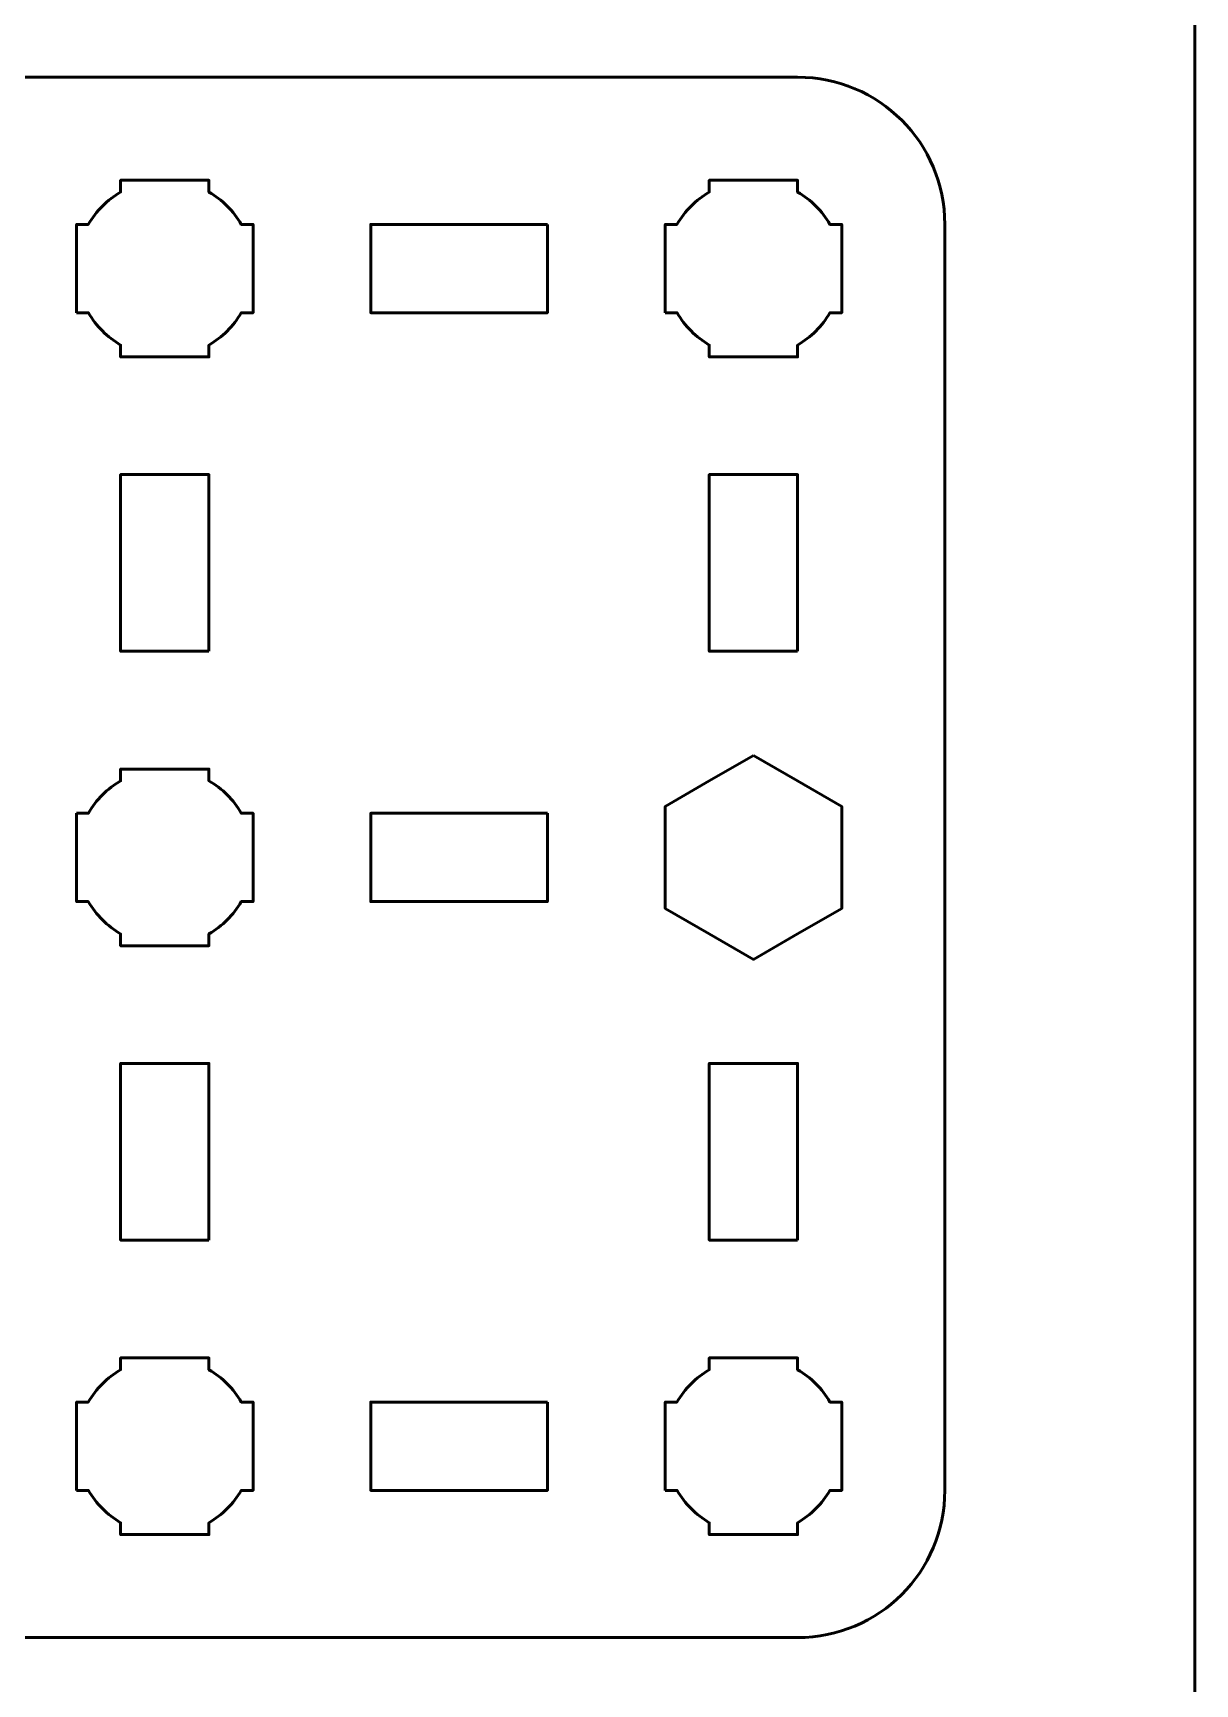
# Model space of a CAD drawing. Header units: centimetres. Extents: x -21 to 0, y -29.7 to 0.
# Drawn here: x -3.95 to 0, y -21.07 to -15.46 of the extents above; entities that cross this region are included whole.
import ezdxf

# ---------------------------------------------------------------- set-up
doc = ezdxf.new("R2010")
doc.units = ezdxf.units.CM
doc.header["$MEASUREMENT"] = 0
doc.layers.add('Layer 1', color=7, linetype='Continuous')

msp = doc.modelspace()

# ---------------------------------------------------------------- linework, layer by layer
at = {"layer": 'Layer 1', "color": 1, "lineweight": 53}
msp.add_open_spline([(-21.00003, -29.19995), (-21.00003, -29.19995), (-21.00003, -2.89992), (-21.00003, -2.89992), (-21.00003, -2.89992), (-21.00003, -2.81709), (-20.93286, -2.74992), (-20.85003, -2.74992), (-20.85003, -2.74992), (-20.7672, -2.74992), (-20.70003, -2.68275), (-20.70003, -2.59992), (-20.70003, -2.59992), (-20.70003, -2.51709), (-20.7672, -2.44992), (-20.85003, -2.44992), (-20.85003, -2.44992), (-20.93286, -2.44992), (-21.00003, -2.38275), (-21.00003, -2.29992), (-21.00003, -2.29992), (-21.00003, -2.21709), (-20.93286, -2.14992), (-20.85003, -2.14992), (-20.85003, -2.14992), (-20.7672, -2.14992), (-20.70003, -2.08275), (-20.70003, -1.99992), (-20.70003, -1.99992), (-20.70003, -1.91709), (-20.7672, -1.84992), (-20.85003, -1.84992), (-20.85003, -1.84992), (-20.93286, -1.84992), (-21.00003, -1.78275), (-21.00003, -1.69992), (-21.00003, -1.69992), (-21.00003, -1.61709), (-20.93286, -1.54992), (-20.85003, -1.54992), (-20.85003, -1.54992), (-20.7672, -1.54992), (-20.70003, -1.48275), (-20.70003, -1.39992), (-20.70003, -1.39992), (-20.70003, -1.31709), (-20.7672, -1.24992), (-20.85003, -1.24992), (-20.85003, -1.24992), (-20.93286, -1.24992), (-21.00003, -1.18275), (-21.00003, -1.09992), (-21.00003, -1.09992), (-21.00003, -1.09992), (-21.00003, -0.49992), (-21.00003, -0.49992), (-21.00003, -0.49992), (-21.00003, -0.22295), (-20.77694, 0.00004), (-20.49994, 0.00004), (-20.49994, 0.00004), (-20.49994, 0.00004), (-0.50008, 0.00004), (-0.50008, 0.00004), (-0.50008, 0.00004), (-0.22294, 0.00004), (0.00002, -0.22295), (0.00002, -0.49992), (0.00002, -0.49992), (0.00002, -0.49992), (0.00002, -29.19995), (0.00002, -29.19995), (0.00002, -29.19995), (0.00002, -29.47695), (-0.22294, -29.70004), (-0.50008, -29.70004), (-0.50008, -29.70004), (-0.50008, -29.70004), (-20.49994, -29.70004), (-20.49994, -29.70004), (-20.49994, -29.70004), (-20.77694, -29.70004), (-21.00003, -29.47695), (-21.00003, -29.19995)], degree=3, knots=[0, 0, 0, 0, 0.047619, 0.047619, 0.047619, 0.047619, 0.0952381, 0.0952381, 0.0952381, 0.0952381, 0.1428571, 0.1428571, 0.1428571, 0.1428571, 0.1904762, 0.1904762, 0.1904762, 0.1904762, 0.2380952, 0.2380952, 0.2380952, 0.2380952, 0.2857143, 0.2857143, 0.2857143, 0.2857143, 0.3333333, 0.3333333, 0.3333333, 0.3333333, 0.3809524, 0.3809524, 0.3809524, 0.3809524, 0.4285714, 0.4285714, 0.4285714, 0.4285714, 0.4761905, 0.4761905, 0.4761905, 0.4761905, 0.5238095, 0.5238095, 0.5238095, 0.5238095, 0.5714286, 0.5714286, 0.5714286, 0.5714286, 0.6190476, 0.6190476, 0.6190476, 0.6190476, 0.6666667, 0.6666667, 0.6666667, 0.6666667, 0.7142857, 0.7142857, 0.7142857, 0.7142857, 0.7619048, 0.7619048, 0.7619048, 0.7619048, 0.8095238, 0.8095238, 0.8095238, 0.8095238, 0.8571429, 0.8571429, 0.8571429, 0.8571429, 0.9047619, 0.9047619, 0.9047619, 0.9047619, 0.952381, 0.952381, 0.952381, 0.952381, 1, 1, 1, 1], dxfattribs=at)
at = {"layer": 'Layer 1', "color": 3, "lineweight": 53}
msp.add_open_spline([(-0.85004, -20.41233), (-0.85012, -20.68939), (-1.07319, -20.91227), (-1.35014, -20.91227), (-1.35014, -20.91227), (-4.11673, -20.91227), (-6.88335, -20.91227), (-9.64994, -20.91227), (-9.64994, -20.91227), (-9.92694, -20.91227), (-10.15004, -20.68918), (-10.15004, -20.41218), (-10.15004, -20.41218), (-10.15004, -20.41218), (-10.15004, -16.11232), (-10.15004, -16.11232), (-10.15004, -16.11232), (-10.15004, -15.83519), (-9.92694, -15.61223), (-9.64994, -15.61223), (-9.64994, -15.61223), (-6.88335, -15.61223), (-4.11673, -15.61223), (-1.35014, -15.61223), (-1.35014, -15.61223), (-1.07314, -15.61223), (-0.85004, -15.83532), (-0.85004, -16.11232), (-0.85004, -16.11232), (-0.85004, -16.11232), (-0.85004, -20.41233), (-0.85004, -20.41233)], degree=3, knots=[0, 0, 0, 0, 0.125, 0.125, 0.125, 0.125, 0.25, 0.25, 0.25, 0.25, 0.375, 0.375, 0.375, 0.375, 0.5, 0.5, 0.5, 0.5, 0.625, 0.625, 0.625, 0.625, 0.75, 0.75, 0.75, 0.75, 0.875, 0.875, 0.875, 0.875, 1, 1, 1, 1], dxfattribs=at)
at = {"layer": 'Layer 1', "lineweight": 53}
for points, knots in [([(-3.79999, -16.41232), (-3.79999, -16.41232), (-3.79999, -16.2638), (-3.79999, -16.2638), (-3.79999, -16.2638), (-3.79999, -16.2638), (-3.80001, -16.26225), (-3.80001, -16.26225), (-3.80001, -16.26225), (-3.80001, -16.26225), (-3.79999, -16.2607), (-3.79999, -16.2607), (-3.79999, -16.2607), (-3.79999, -16.2607), (-3.79999, -16.11232), (-3.79999, -16.11232), (-3.79999, -16.11232), (-3.79999, -16.11232), (-3.7599, -16.11232), (-3.7599, -16.11232), (-3.7599, -16.11232), (-3.73355, -16.06675), (-3.69555, -16.02877), (-3.65, -16.00241), (-3.65, -16.00241), (-3.65, -16.00241), (-3.65, -15.96232), (-3.65, -15.96232), (-3.65, -15.96232), (-3.65, -15.96232), (-3.50595, -15.96232), (-3.50595, -15.96232), (-3.50595, -15.96232), (-3.50595, -15.96232), (-3.50001, -15.96226), (-3.50001, -15.96226), (-3.50001, -15.96226), (-3.50001, -15.96226), (-3.49407, -15.96232), (-3.49407, -15.96232), (-3.49407, -15.96232), (-3.49407, -15.96232), (-3.35, -15.96232), (-3.35, -15.96232), (-3.35, -15.96232), (-3.35, -15.96232), (-3.35, -16.00239), (-3.35, -16.00239), (-3.35, -16.00239), (-3.30443, -16.02875), (-3.26644, -16.06674), (-3.2401, -16.11232), (-3.2401, -16.11232), (-3.2401, -16.11232), (-3.2, -16.11232), (-3.2, -16.11232), (-3.2, -16.11232), (-3.2, -16.11232), (-3.2, -16.41232), (-3.2, -16.41232), (-3.2, -16.41232), (-3.2, -16.41232), (-3.24019, -16.41232), (-3.24019, -16.41232), (-3.24019, -16.41232), (-3.26653, -16.45782), (-3.30449, -16.49576), (-3.35, -16.5221), (-3.35, -16.5221), (-3.35, -16.5221), (-3.35, -16.56231), (-3.35, -16.56231), (-3.35, -16.56231), (-3.35, -16.56231), (-3.65, -16.56231), (-3.65, -16.56231), (-3.65, -16.56231), (-3.65, -16.56231), (-3.65, -16.52208), (-3.65, -16.52208), (-3.65, -16.52208), (-3.6955, -16.49574), (-3.73346, -16.45781), (-3.7598, -16.41232), (-3.7598, -16.41232), (-3.7598, -16.41232), (-3.79999, -16.41232), (-3.79999, -16.41232)], [0, 0, 0, 0, 0.0454545, 0.0454545, 0.0454545, 0.0454545, 0.0909091, 0.0909091, 0.0909091, 0.0909091, 0.1363636, 0.1363636, 0.1363636, 0.1363636, 0.1818182, 0.1818182, 0.1818182, 0.1818182, 0.2272727, 0.2272727, 0.2272727, 0.2272727, 0.2727273, 0.2727273, 0.2727273, 0.2727273, 0.3181818, 0.3181818, 0.3181818, 0.3181818, 0.3636364, 0.3636364, 0.3636364, 0.3636364, 0.4090909, 0.4090909, 0.4090909, 0.4090909, 0.4545455, 0.4545455, 0.4545455, 0.4545455, 0.5, 0.5, 0.5, 0.5, 0.5454545, 0.5454545, 0.5454545, 0.5454545, 0.5909091, 0.5909091, 0.5909091, 0.5909091, 0.6363636, 0.6363636, 0.6363636, 0.6363636, 0.6818182, 0.6818182, 0.6818182, 0.6818182, 0.7272727, 0.7272727, 0.7272727, 0.7272727, 0.7727273, 0.7727273, 0.7727273, 0.7727273, 0.8181818, 0.8181818, 0.8181818, 0.8181818, 0.8636364, 0.8636364, 0.8636364, 0.8636364, 0.9090909, 0.9090909, 0.9090909, 0.9090909, 0.9545455, 0.9545455, 0.9545455, 0.9545455, 1, 1, 1, 1]), ([(-1.79999, -16.41232), (-1.79999, -16.41232), (-1.79999, -16.2638), (-1.79999, -16.2638), (-1.79999, -16.2638), (-1.79999, -16.2638), (-1.80001, -16.26225), (-1.80001, -16.26225), (-1.80001, -16.26225), (-1.80001, -16.26225), (-1.79999, -16.2607), (-1.79999, -16.2607), (-1.79999, -16.2607), (-1.79999, -16.2607), (-1.79999, -16.11232), (-1.79999, -16.11232), (-1.79999, -16.11232), (-1.79999, -16.11232), (-1.7599, -16.11232), (-1.7599, -16.11232), (-1.7599, -16.11232), (-1.73355, -16.06675), (-1.69555, -16.02877), (-1.65, -16.00241), (-1.65, -16.00241), (-1.65, -16.00241), (-1.65, -15.96232), (-1.65, -15.96232), (-1.65, -15.96232), (-1.65, -15.96232), (-1.50595, -15.96232), (-1.50595, -15.96232), (-1.50595, -15.96232), (-1.50595, -15.96232), (-1.50001, -15.96226), (-1.50001, -15.96226), (-1.50001, -15.96226), (-1.50001, -15.96226), (-1.49407, -15.96232), (-1.49407, -15.96232), (-1.49407, -15.96232), (-1.49407, -15.96232), (-1.35, -15.96232), (-1.35, -15.96232), (-1.35, -15.96232), (-1.35, -15.96232), (-1.35, -16.00239), (-1.35, -16.00239), (-1.35, -16.00239), (-1.30443, -16.02875), (-1.26644, -16.06674), (-1.2401, -16.11232), (-1.2401, -16.11232), (-1.2401, -16.11232), (-1.2, -16.11232), (-1.2, -16.11232), (-1.2, -16.11232), (-1.2, -16.11232), (-1.2, -16.41232), (-1.2, -16.41232), (-1.2, -16.41232), (-1.2, -16.41232), (-1.24019, -16.41232), (-1.24019, -16.41232), (-1.24019, -16.41232), (-1.26653, -16.45782), (-1.30449, -16.49576), (-1.35, -16.5221), (-1.35, -16.5221), (-1.35, -16.5221), (-1.35, -16.56231), (-1.35, -16.56231), (-1.35, -16.56231), (-1.35, -16.56231), (-1.65, -16.56231), (-1.65, -16.56231), (-1.65, -16.56231), (-1.65, -16.56231), (-1.65, -16.52208), (-1.65, -16.52208), (-1.65, -16.52208), (-1.6955, -16.49574), (-1.73346, -16.45781), (-1.7598, -16.41232), (-1.7598, -16.41232), (-1.7598, -16.41232), (-1.79999, -16.41232), (-1.79999, -16.41232)], [0, 0, 0, 0, 0.0454545, 0.0454545, 0.0454545, 0.0454545, 0.0909091, 0.0909091, 0.0909091, 0.0909091, 0.1363636, 0.1363636, 0.1363636, 0.1363636, 0.1818182, 0.1818182, 0.1818182, 0.1818182, 0.2272727, 0.2272727, 0.2272727, 0.2272727, 0.2727273, 0.2727273, 0.2727273, 0.2727273, 0.3181818, 0.3181818, 0.3181818, 0.3181818, 0.3636364, 0.3636364, 0.3636364, 0.3636364, 0.4090909, 0.4090909, 0.4090909, 0.4090909, 0.4545455, 0.4545455, 0.4545455, 0.4545455, 0.5, 0.5, 0.5, 0.5, 0.5454545, 0.5454545, 0.5454545, 0.5454545, 0.5909091, 0.5909091, 0.5909091, 0.5909091, 0.6363636, 0.6363636, 0.6363636, 0.6363636, 0.6818182, 0.6818182, 0.6818182, 0.6818182, 0.7272727, 0.7272727, 0.7272727, 0.7272727, 0.7727273, 0.7727273, 0.7727273, 0.7727273, 0.8181818, 0.8181818, 0.8181818, 0.8181818, 0.8636364, 0.8636364, 0.8636364, 0.8636364, 0.9090909, 0.9090909, 0.9090909, 0.9090909, 0.9545455, 0.9545455, 0.9545455, 0.9545455, 1, 1, 1, 1]), ([(-2.20009, -16.11232), (-2.20009, -16.11232), (-2.20009, -16.41233), (-2.20009, -16.41233), (-2.20009, -16.41233), (-2.20009, -16.41233), (-2.80008, -16.41233), (-2.80008, -16.41233), (-2.80008, -16.41233), (-2.80008, -16.41233), (-2.80008, -16.11232), (-2.80008, -16.11232), (-2.80008, -16.11232), (-2.80008, -16.11232), (-2.20009, -16.11232), (-2.20009, -16.11232)], [0, 0, 0, 0, 0.25, 0.25, 0.25, 0.25, 0.5, 0.5, 0.5, 0.5, 0.75, 0.75, 0.75, 0.75, 1, 1, 1, 1]), ([(-3.35009, -17.56232), (-3.35009, -17.56232), (-3.6501, -17.56232), (-3.6501, -17.56232), (-3.6501, -17.56232), (-3.6501, -17.56232), (-3.6501, -16.96233), (-3.6501, -16.96233), (-3.6501, -16.96233), (-3.6501, -16.96233), (-3.35009, -16.96233), (-3.35009, -16.96233), (-3.35009, -16.96233), (-3.35009, -16.96233), (-3.35009, -17.56232), (-3.35009, -17.56232)], [0, 0, 0, 0, 0.25, 0.25, 0.25, 0.25, 0.5, 0.5, 0.5, 0.5, 0.75, 0.75, 0.75, 0.75, 1, 1, 1, 1]), ([(-1.35009, -17.56232), (-1.35009, -17.56232), (-1.6501, -17.56232), (-1.6501, -17.56232), (-1.6501, -17.56232), (-1.6501, -17.56232), (-1.6501, -16.96233), (-1.6501, -16.96233), (-1.6501, -16.96233), (-1.6501, -16.96233), (-1.35009, -16.96233), (-1.35009, -16.96233), (-1.35009, -16.96233), (-1.35009, -16.96233), (-1.35009, -17.56232), (-1.35009, -17.56232)], [0, 0, 0, 0, 0.25, 0.25, 0.25, 0.25, 0.5, 0.5, 0.5, 0.5, 0.75, 0.75, 0.75, 0.75, 1, 1, 1, 1]), ([(-1.5, -17.91587), (-1.5, -17.91587), (-1.34999, -18.00247), (-1.34999, -18.00247), (-1.34999, -18.00247), (-1.34999, -18.00247), (-1.2, -18.08907), (-1.2, -18.08907), (-1.2, -18.08907), (-1.2, -18.08907), (-1.2, -18.26228), (-1.2, -18.26228), (-1.2, -18.26228), (-1.2, -18.26228), (-1.2, -18.43549), (-1.2, -18.43549), (-1.2, -18.43549), (-1.2, -18.43549), (-1.34999, -18.52209), (-1.34999, -18.52209), (-1.34999, -18.52209), (-1.34999, -18.52209), (-1.5, -18.60869), (-1.5, -18.60869), (-1.5, -18.60869), (-1.5, -18.60869), (-1.65001, -18.52209), (-1.65001, -18.52209), (-1.65001, -18.52209), (-1.65001, -18.52209), (-1.8, -18.43549), (-1.8, -18.43549), (-1.8, -18.43549), (-1.8, -18.43549), (-1.8, -18.26228), (-1.8, -18.26228), (-1.8, -18.26228), (-1.8, -18.26228), (-1.8, -18.08907), (-1.8, -18.08907), (-1.8, -18.08907), (-1.8, -18.08907), (-1.65001, -18.00247), (-1.65001, -18.00247), (-1.65001, -18.00247), (-1.65001, -18.00247), (-1.5, -17.91587), (-1.5, -17.91587)], [0, 0, 0, 0, 0.0833333, 0.0833333, 0.0833333, 0.0833333, 0.1666667, 0.1666667, 0.1666667, 0.1666667, 0.25, 0.25, 0.25, 0.25, 0.3333333, 0.3333333, 0.3333333, 0.3333333, 0.4166667, 0.4166667, 0.4166667, 0.4166667, 0.5, 0.5, 0.5, 0.5, 0.5833333, 0.5833333, 0.5833333, 0.5833333, 0.6666667, 0.6666667, 0.6666667, 0.6666667, 0.75, 0.75, 0.75, 0.75, 0.8333333, 0.8333333, 0.8333333, 0.8333333, 0.9166667, 0.9166667, 0.9166667, 0.9166667, 1, 1, 1, 1]), ([(-3.79999, -18.11225), (-3.79999, -18.11225), (-3.79999, -18.26077), (-3.79999, -18.26077), (-3.79999, -18.26077), (-3.79999, -18.26077), (-3.80001, -18.26232), (-3.80001, -18.26232), (-3.80001, -18.26232), (-3.80001, -18.26232), (-3.79999, -18.26387), (-3.79999, -18.26387), (-3.79999, -18.26387), (-3.79999, -18.26387), (-3.79999, -18.41225), (-3.79999, -18.41225), (-3.79999, -18.41225), (-3.79999, -18.41225), (-3.7599, -18.41225), (-3.7599, -18.41225), (-3.7599, -18.41225), (-3.73355, -18.45782), (-3.69555, -18.4958), (-3.65, -18.52216), (-3.65, -18.52216), (-3.65, -18.52216), (-3.65, -18.56225), (-3.65, -18.56225), (-3.65, -18.56225), (-3.65, -18.56225), (-3.50595, -18.56225), (-3.50595, -18.56225), (-3.50595, -18.56225), (-3.50595, -18.56225), (-3.50001, -18.56231), (-3.50001, -18.56231), (-3.50001, -18.56231), (-3.50001, -18.56231), (-3.49407, -18.56225), (-3.49407, -18.56225), (-3.49407, -18.56225), (-3.49407, -18.56225), (-3.35, -18.56225), (-3.35, -18.56225), (-3.35, -18.56225), (-3.35, -18.56225), (-3.35, -18.52218), (-3.35, -18.52218), (-3.35, -18.52218), (-3.30443, -18.49582), (-3.26644, -18.45783), (-3.2401, -18.41225), (-3.2401, -18.41225), (-3.2401, -18.41225), (-3.2, -18.41225), (-3.2, -18.41225), (-3.2, -18.41225), (-3.2, -18.41225), (-3.2, -18.11225), (-3.2, -18.11225), (-3.2, -18.11225), (-3.2, -18.11225), (-3.24019, -18.11225), (-3.24019, -18.11225), (-3.24019, -18.11225), (-3.26653, -18.06675), (-3.30449, -18.02881), (-3.35, -18.00247), (-3.35, -18.00247), (-3.35, -18.00247), (-3.35, -17.96226), (-3.35, -17.96226), (-3.35, -17.96226), (-3.35, -17.96226), (-3.65, -17.96226), (-3.65, -17.96226), (-3.65, -17.96226), (-3.65, -17.96226), (-3.65, -18.00249), (-3.65, -18.00249), (-3.65, -18.00249), (-3.6955, -18.02883), (-3.73346, -18.06676), (-3.7598, -18.11225), (-3.7598, -18.11225), (-3.7598, -18.11225), (-3.79999, -18.11225), (-3.79999, -18.11225)], [0, 0, 0, 0, 0.0454545, 0.0454545, 0.0454545, 0.0454545, 0.0909091, 0.0909091, 0.0909091, 0.0909091, 0.1363636, 0.1363636, 0.1363636, 0.1363636, 0.1818182, 0.1818182, 0.1818182, 0.1818182, 0.2272727, 0.2272727, 0.2272727, 0.2272727, 0.2727273, 0.2727273, 0.2727273, 0.2727273, 0.3181818, 0.3181818, 0.3181818, 0.3181818, 0.3636364, 0.3636364, 0.3636364, 0.3636364, 0.4090909, 0.4090909, 0.4090909, 0.4090909, 0.4545455, 0.4545455, 0.4545455, 0.4545455, 0.5, 0.5, 0.5, 0.5, 0.5454545, 0.5454545, 0.5454545, 0.5454545, 0.5909091, 0.5909091, 0.5909091, 0.5909091, 0.6363636, 0.6363636, 0.6363636, 0.6363636, 0.6818182, 0.6818182, 0.6818182, 0.6818182, 0.7272727, 0.7272727, 0.7272727, 0.7272727, 0.7727273, 0.7727273, 0.7727273, 0.7727273, 0.8181818, 0.8181818, 0.8181818, 0.8181818, 0.8636364, 0.8636364, 0.8636364, 0.8636364, 0.9090909, 0.9090909, 0.9090909, 0.9090909, 0.9545455, 0.9545455, 0.9545455, 0.9545455, 1, 1, 1, 1]), ([(-2.20009, -18.11232), (-2.20009, -18.11232), (-2.20009, -18.41233), (-2.20009, -18.41233), (-2.20009, -18.41233), (-2.20009, -18.41233), (-2.80008, -18.41233), (-2.80008, -18.41233), (-2.80008, -18.41233), (-2.80008, -18.41233), (-2.80008, -18.11232), (-2.80008, -18.11232), (-2.80008, -18.11232), (-2.80008, -18.11232), (-2.20009, -18.11232), (-2.20009, -18.11232)], [0, 0, 0, 0, 0.25, 0.25, 0.25, 0.25, 0.5, 0.5, 0.5, 0.5, 0.75, 0.75, 0.75, 0.75, 1, 1, 1, 1]), ([(-3.35009, -19.56232), (-3.35009, -19.56232), (-3.6501, -19.56232), (-3.6501, -19.56232), (-3.6501, -19.56232), (-3.6501, -19.56232), (-3.6501, -18.96233), (-3.6501, -18.96233), (-3.6501, -18.96233), (-3.6501, -18.96233), (-3.35009, -18.96233), (-3.35009, -18.96233), (-3.35009, -18.96233), (-3.35009, -18.96233), (-3.35009, -19.56232), (-3.35009, -19.56232)], [0, 0, 0, 0, 0.25, 0.25, 0.25, 0.25, 0.5, 0.5, 0.5, 0.5, 0.75, 0.75, 0.75, 0.75, 1, 1, 1, 1]), ([(-1.35009, -19.56232), (-1.35009, -19.56232), (-1.6501, -19.56232), (-1.6501, -19.56232), (-1.6501, -19.56232), (-1.6501, -19.56232), (-1.6501, -18.96233), (-1.6501, -18.96233), (-1.6501, -18.96233), (-1.6501, -18.96233), (-1.35009, -18.96233), (-1.35009, -18.96233), (-1.35009, -18.96233), (-1.35009, -18.96233), (-1.35009, -19.56232), (-1.35009, -19.56232)], [0, 0, 0, 0, 0.25, 0.25, 0.25, 0.25, 0.5, 0.5, 0.5, 0.5, 0.75, 0.75, 0.75, 0.75, 1, 1, 1, 1]), ([(-3.79999, -20.41232), (-3.79999, -20.41232), (-3.79999, -20.2638), (-3.79999, -20.2638), (-3.79999, -20.2638), (-3.79999, -20.2638), (-3.80001, -20.26225), (-3.80001, -20.26225), (-3.80001, -20.26225), (-3.80001, -20.26225), (-3.79999, -20.2607), (-3.79999, -20.2607), (-3.79999, -20.2607), (-3.79999, -20.2607), (-3.79999, -20.11232), (-3.79999, -20.11232), (-3.79999, -20.11232), (-3.79999, -20.11232), (-3.7599, -20.11232), (-3.7599, -20.11232), (-3.7599, -20.11232), (-3.73355, -20.06675), (-3.69555, -20.02877), (-3.65, -20.00241), (-3.65, -20.00241), (-3.65, -20.00241), (-3.65, -19.96232), (-3.65, -19.96232), (-3.65, -19.96232), (-3.65, -19.96232), (-3.50595, -19.96232), (-3.50595, -19.96232), (-3.50595, -19.96232), (-3.50595, -19.96232), (-3.50001, -19.96226), (-3.50001, -19.96226), (-3.50001, -19.96226), (-3.50001, -19.96226), (-3.49407, -19.96232), (-3.49407, -19.96232), (-3.49407, -19.96232), (-3.49407, -19.96232), (-3.35, -19.96232), (-3.35, -19.96232), (-3.35, -19.96232), (-3.35, -19.96232), (-3.35, -20.00239), (-3.35, -20.00239), (-3.35, -20.00239), (-3.30443, -20.02875), (-3.26644, -20.06674), (-3.2401, -20.11232), (-3.2401, -20.11232), (-3.2401, -20.11232), (-3.2, -20.11232), (-3.2, -20.11232), (-3.2, -20.11232), (-3.2, -20.11232), (-3.2, -20.41232), (-3.2, -20.41232), (-3.2, -20.41232), (-3.2, -20.41232), (-3.24019, -20.41232), (-3.24019, -20.41232), (-3.24019, -20.41232), (-3.26653, -20.45782), (-3.30449, -20.49576), (-3.35, -20.5221), (-3.35, -20.5221), (-3.35, -20.5221), (-3.35, -20.56231), (-3.35, -20.56231), (-3.35, -20.56231), (-3.35, -20.56231), (-3.65, -20.56231), (-3.65, -20.56231), (-3.65, -20.56231), (-3.65, -20.56231), (-3.65, -20.52208), (-3.65, -20.52208), (-3.65, -20.52208), (-3.6955, -20.49574), (-3.73346, -20.45781), (-3.7598, -20.41232), (-3.7598, -20.41232), (-3.7598, -20.41232), (-3.79999, -20.41232), (-3.79999, -20.41232)], [0, 0, 0, 0, 0.0454545, 0.0454545, 0.0454545, 0.0454545, 0.0909091, 0.0909091, 0.0909091, 0.0909091, 0.1363636, 0.1363636, 0.1363636, 0.1363636, 0.1818182, 0.1818182, 0.1818182, 0.1818182, 0.2272727, 0.2272727, 0.2272727, 0.2272727, 0.2727273, 0.2727273, 0.2727273, 0.2727273, 0.3181818, 0.3181818, 0.3181818, 0.3181818, 0.3636364, 0.3636364, 0.3636364, 0.3636364, 0.4090909, 0.4090909, 0.4090909, 0.4090909, 0.4545455, 0.4545455, 0.4545455, 0.4545455, 0.5, 0.5, 0.5, 0.5, 0.5454545, 0.5454545, 0.5454545, 0.5454545, 0.5909091, 0.5909091, 0.5909091, 0.5909091, 0.6363636, 0.6363636, 0.6363636, 0.6363636, 0.6818182, 0.6818182, 0.6818182, 0.6818182, 0.7272727, 0.7272727, 0.7272727, 0.7272727, 0.7727273, 0.7727273, 0.7727273, 0.7727273, 0.8181818, 0.8181818, 0.8181818, 0.8181818, 0.8636364, 0.8636364, 0.8636364, 0.8636364, 0.9090909, 0.9090909, 0.9090909, 0.9090909, 0.9545455, 0.9545455, 0.9545455, 0.9545455, 1, 1, 1, 1]), ([(-1.79999, -20.41232), (-1.79999, -20.41232), (-1.79999, -20.2638), (-1.79999, -20.2638), (-1.79999, -20.2638), (-1.79999, -20.2638), (-1.80001, -20.26225), (-1.80001, -20.26225), (-1.80001, -20.26225), (-1.80001, -20.26225), (-1.79999, -20.2607), (-1.79999, -20.2607), (-1.79999, -20.2607), (-1.79999, -20.2607), (-1.79999, -20.11232), (-1.79999, -20.11232), (-1.79999, -20.11232), (-1.79999, -20.11232), (-1.7599, -20.11232), (-1.7599, -20.11232), (-1.7599, -20.11232), (-1.73355, -20.06675), (-1.69555, -20.02877), (-1.65, -20.00241), (-1.65, -20.00241), (-1.65, -20.00241), (-1.65, -19.96232), (-1.65, -19.96232), (-1.65, -19.96232), (-1.65, -19.96232), (-1.50595, -19.96232), (-1.50595, -19.96232), (-1.50595, -19.96232), (-1.50595, -19.96232), (-1.50001, -19.96226), (-1.50001, -19.96226), (-1.50001, -19.96226), (-1.50001, -19.96226), (-1.49407, -19.96232), (-1.49407, -19.96232), (-1.49407, -19.96232), (-1.49407, -19.96232), (-1.35, -19.96232), (-1.35, -19.96232), (-1.35, -19.96232), (-1.35, -19.96232), (-1.35, -20.00239), (-1.35, -20.00239), (-1.35, -20.00239), (-1.30443, -20.02875), (-1.26644, -20.06674), (-1.2401, -20.11232), (-1.2401, -20.11232), (-1.2401, -20.11232), (-1.2, -20.11232), (-1.2, -20.11232), (-1.2, -20.11232), (-1.2, -20.11232), (-1.2, -20.41232), (-1.2, -20.41232), (-1.2, -20.41232), (-1.2, -20.41232), (-1.24019, -20.41232), (-1.24019, -20.41232), (-1.24019, -20.41232), (-1.26653, -20.45782), (-1.30449, -20.49576), (-1.35, -20.5221), (-1.35, -20.5221), (-1.35, -20.5221), (-1.35, -20.56231), (-1.35, -20.56231), (-1.35, -20.56231), (-1.35, -20.56231), (-1.65, -20.56231), (-1.65, -20.56231), (-1.65, -20.56231), (-1.65, -20.56231), (-1.65, -20.52208), (-1.65, -20.52208), (-1.65, -20.52208), (-1.6955, -20.49574), (-1.73346, -20.45781), (-1.7598, -20.41232), (-1.7598, -20.41232), (-1.7598, -20.41232), (-1.79999, -20.41232), (-1.79999, -20.41232)], [0, 0, 0, 0, 0.0454545, 0.0454545, 0.0454545, 0.0454545, 0.0909091, 0.0909091, 0.0909091, 0.0909091, 0.1363636, 0.1363636, 0.1363636, 0.1363636, 0.1818182, 0.1818182, 0.1818182, 0.1818182, 0.2272727, 0.2272727, 0.2272727, 0.2272727, 0.2727273, 0.2727273, 0.2727273, 0.2727273, 0.3181818, 0.3181818, 0.3181818, 0.3181818, 0.3636364, 0.3636364, 0.3636364, 0.3636364, 0.4090909, 0.4090909, 0.4090909, 0.4090909, 0.4545455, 0.4545455, 0.4545455, 0.4545455, 0.5, 0.5, 0.5, 0.5, 0.5454545, 0.5454545, 0.5454545, 0.5454545, 0.5909091, 0.5909091, 0.5909091, 0.5909091, 0.6363636, 0.6363636, 0.6363636, 0.6363636, 0.6818182, 0.6818182, 0.6818182, 0.6818182, 0.7272727, 0.7272727, 0.7272727, 0.7272727, 0.7727273, 0.7727273, 0.7727273, 0.7727273, 0.8181818, 0.8181818, 0.8181818, 0.8181818, 0.8636364, 0.8636364, 0.8636364, 0.8636364, 0.9090909, 0.9090909, 0.9090909, 0.9090909, 0.9545455, 0.9545455, 0.9545455, 0.9545455, 1, 1, 1, 1]), ([(-2.20009, -20.11232), (-2.20009, -20.11232), (-2.20009, -20.41233), (-2.20009, -20.41233), (-2.20009, -20.41233), (-2.20009, -20.41233), (-2.80008, -20.41233), (-2.80008, -20.41233), (-2.80008, -20.41233), (-2.80008, -20.41233), (-2.80008, -20.11232), (-2.80008, -20.11232), (-2.80008, -20.11232), (-2.80008, -20.11232), (-2.20009, -20.11232), (-2.20009, -20.11232)], [0, 0, 0, 0, 0.25, 0.25, 0.25, 0.25, 0.5, 0.5, 0.5, 0.5, 0.75, 0.75, 0.75, 0.75, 1, 1, 1, 1])]:
    msp.add_open_spline(points, degree=3, knots=knots, dxfattribs=at)

doc.saveas('drawing.dxf')
